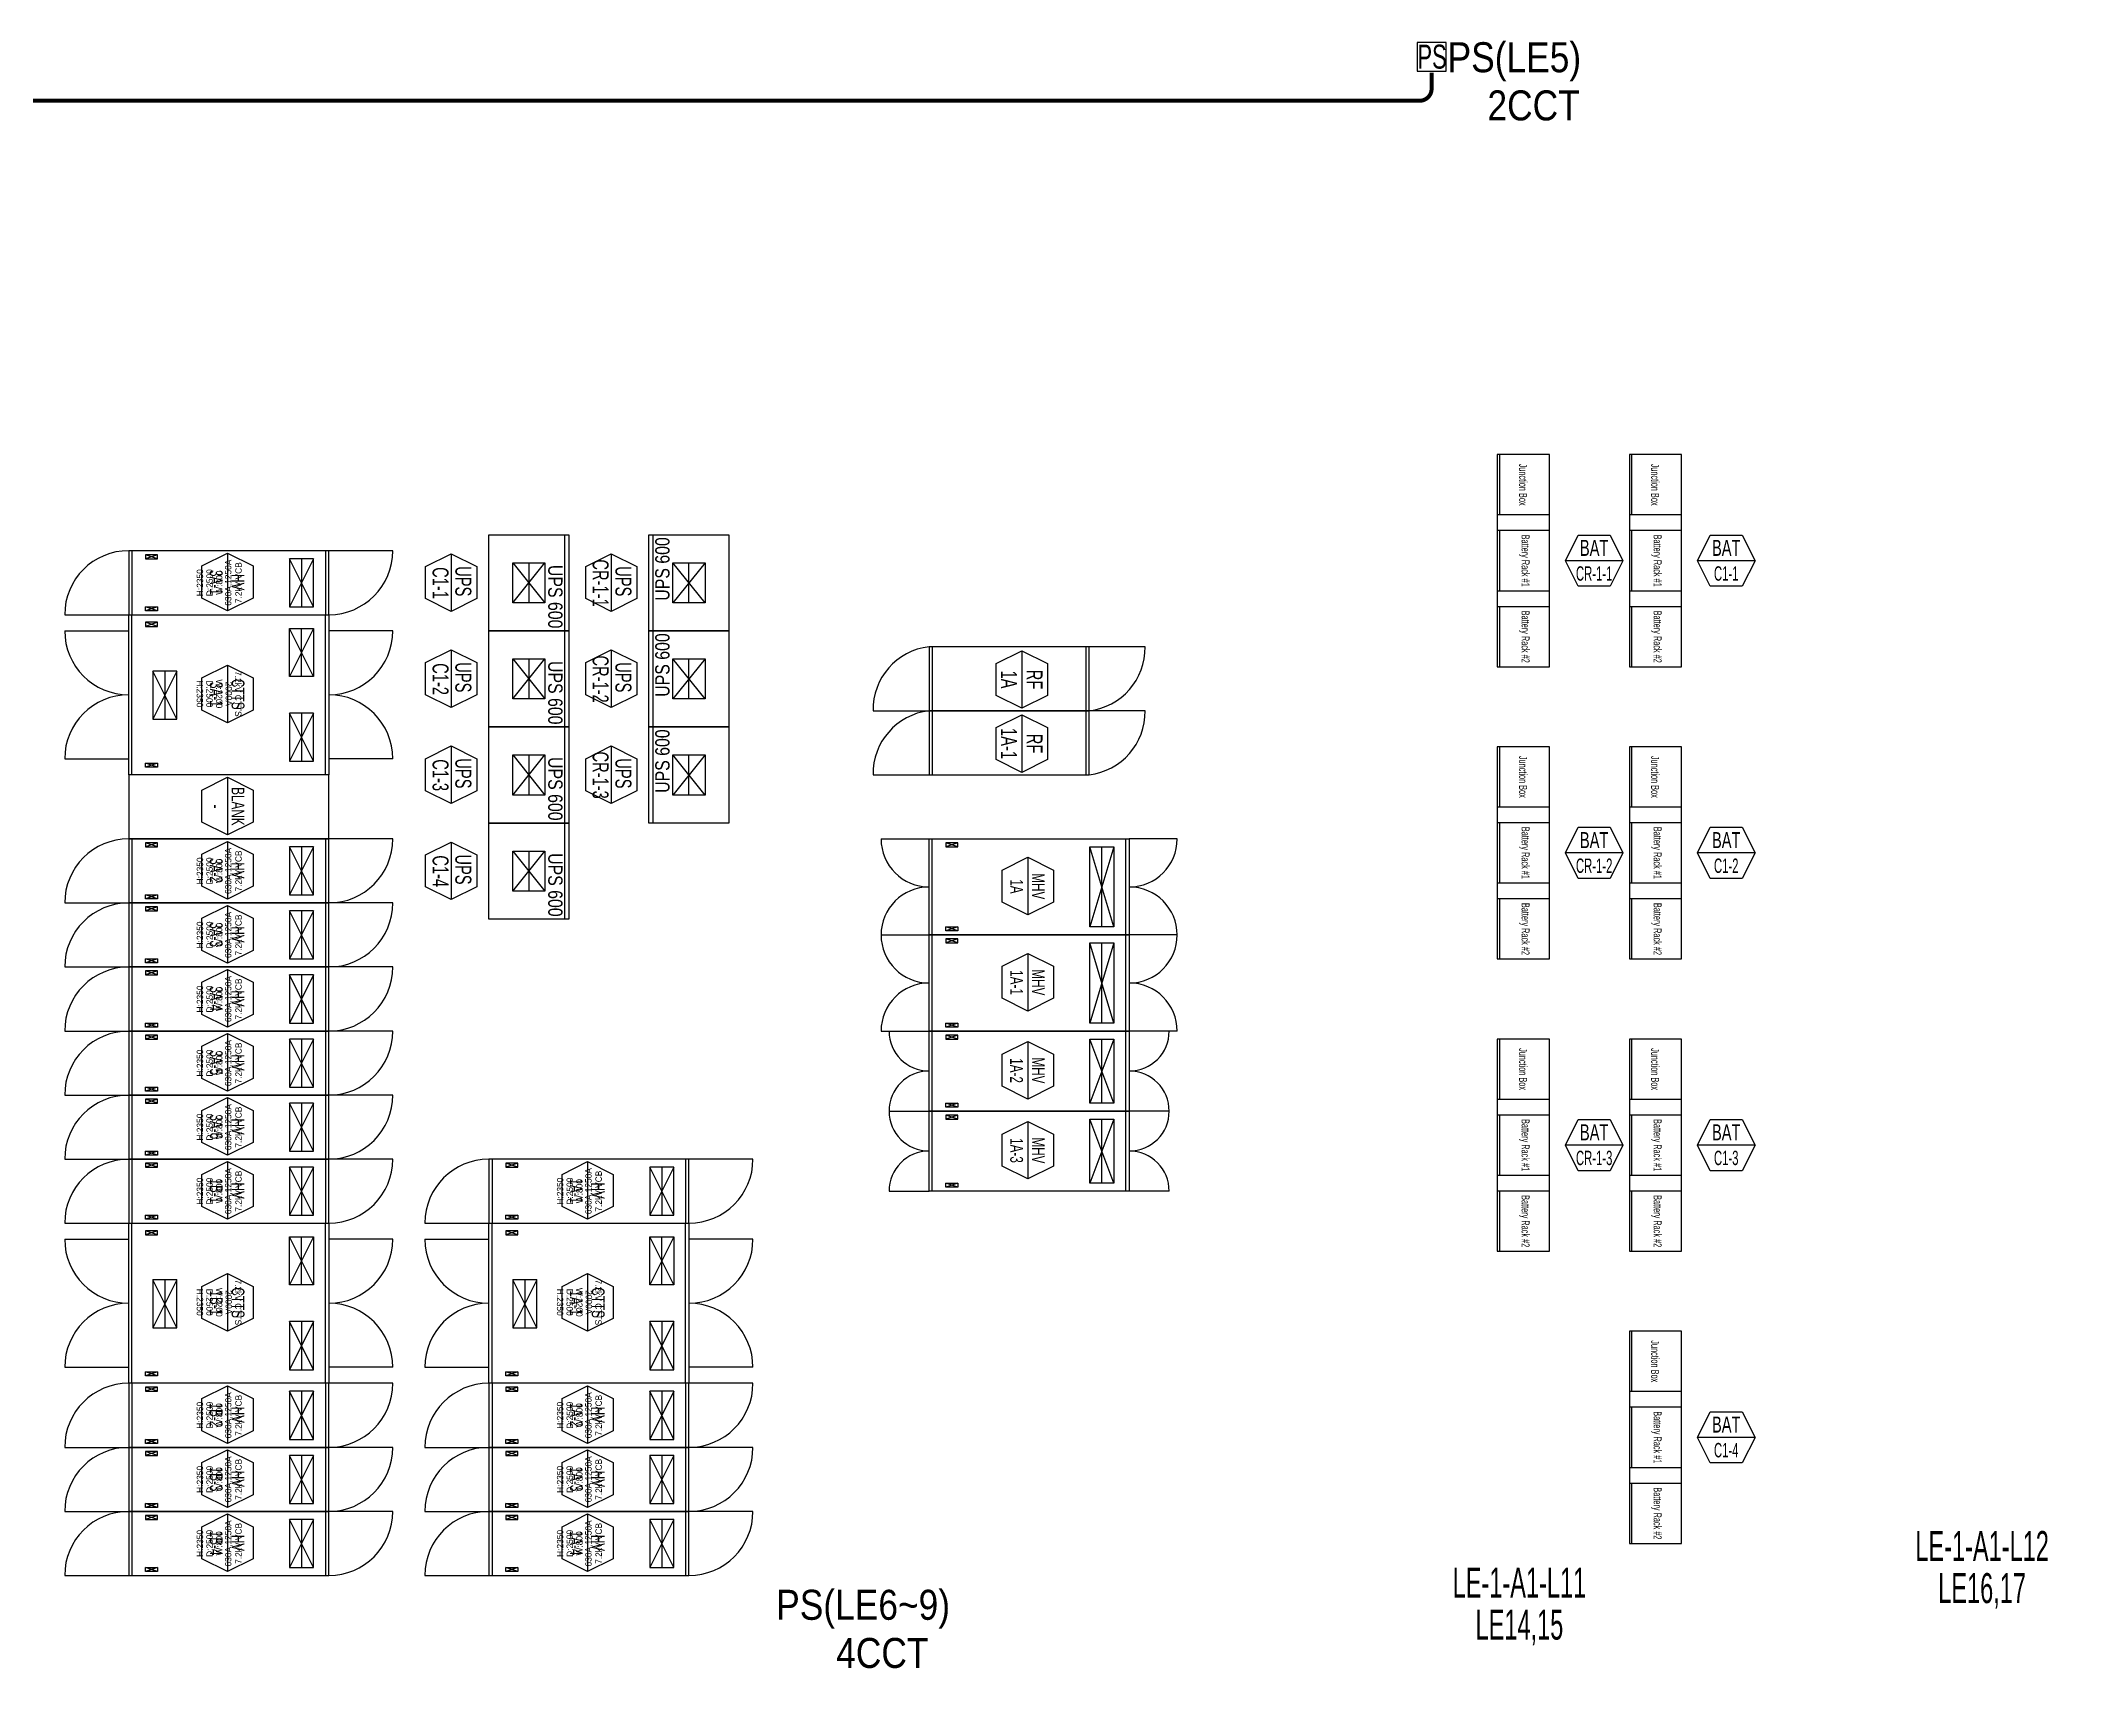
# Model space of a CAD drawing. Header units: millimetres. Extents: x 39625 to 501091, y -351975 to 836145.
# Drawn here: x 112454 to 137839, y -227956 to -207624 of the extents above; entities that cross this region are included whole.
import ezdxf
from ezdxf.enums import TextEntityAlignment as Align

# ---------------------------------------------------------------- set-up
doc = ezdxf.new("R2010")
doc.units = ezdxf.units.MM
doc.header["$LTSCALE"] = 150
doc.set_wipeout_variables(frame=1)
doc.linetypes.add('HIDDEN', pattern=[9.525, 6.35, -3.175])
for name, color, linetype in [('------04 Lighting Switch', 2, 'Continuous'), ('-----30 Text', 2, 'Continuous'), ('-----33 Equipment', 8, 'Continuous')]:
    doc.layers.add(name, color=color, linetype=linetype)
doc.styles.add('ELEC', font='Dotum.ttf')

# ---------------------------------------------------------------- blocks, each defined once
blk = doc.blocks.new('12345')
at = {"layer": '-----33 Equipment'}
for p, q in [((383604, 143605), (382954, 143605)), ((382954, 143605), (382954, 140955)), ((382984, 142855), (382984, 143605)), ((383604, 140955), (383604, 143605)), ((385254, 143605), (384604, 143605)), ((384604, 143605), (384604, 140955)), ((384634, 142855), (384634, 143605)), ((385254, 140955), (385254, 143605)), ((371304, 141401), (371304, 142603)), ((372404, 142606), (372404, 141403)), ((382984, 141905), (382984, 142655)), ((383804, 142280), (383963, 142600)), ((383963, 142600), (384364, 142600)), ((384364, 142600), (384524, 142280)), ((384634, 141905), (384634, 142655)), ((385454, 142280), (385613, 142600)), ((385613, 142600), (386014, 142600)), ((386014, 142600), (386174, 142280)), ((365894, 142405), (365894, 141605)), ((366214, 142355), (366064, 142305)), ((366214, 142305), (366064, 142355)), ((366768, 142214), (367088, 142374)), ((366768, 141813), (366768, 142214)), ((367088, 142374), (367088, 141654)), ((367088, 142374), (367408, 142214)), ((367408, 142214), (367408, 141813)), ((368164, 142305), (367864, 141705)), ((368164, 141705), (367864, 142305)), ((368014, 142305), (368014, 141705)), ((368312, 142405), (368312, 141605)), ((369154, 142405), (368354, 142405)), ((369564, 142207), (369884, 142366)), ((369564, 141806), (369564, 142207)), ((369884, 142366), (369884, 141646)), ((369884, 142366), (370204, 142207)), ((370204, 142207), (370204, 141806)), ((370653, 142253), (371055, 141753)), ((370653, 141753), (371055, 142253)), ((370854, 142253), (370854, 141753)), ((371564, 142207), (371884, 142366)), ((371564, 141806), (371564, 142207)), ((371884, 142366), (371884, 141646)), ((371884, 142366), (372204, 142207)), ((372204, 142207), (372204, 141806)), ((373055, 141753), (372653, 142253)), ((373055, 142253), (372653, 141753)), ((372854, 141753), (372854, 142253)), ((384524, 142280), (383804, 142280)), ((383963, 141960), (383804, 142280)), ((384524, 142280), (384364, 141960)), ((386174, 142280), (385454, 142280)), ((385613, 141960), (385454, 142280)), ((386174, 142280), (386014, 141960)), ((384364, 141960), (383963, 141960)), ((386014, 141960), (385613, 141960)), ((366214, 141655), (366064, 141705)), ((366214, 141705), (366064, 141655)), ((367088, 141654), (366768, 141813)), ((367408, 141813), (367088, 141654)), ((369884, 141646), (369564, 141806)), ((370204, 141806), (369884, 141646)), ((371884, 141646), (371564, 141806)), ((372204, 141806), (371884, 141646)), ((382984, 140955), (382984, 141705)), ((384634, 140955), (384634, 141705)), ((365054, 141605), (365854, 141605)), ((365054, 141405), (365854, 141405)), ((365894, 140860), (365894, 141605)), ((366214, 141510), (366064, 141460)), ((366214, 141460), (366064, 141510)), ((368164, 140835), (367864, 141435)), ((368164, 141435), (367864, 140835)), ((368014, 140835), (368014, 141435)), ((368312, 139605), (368312, 141605)), ((369154, 141405), (368354, 141405)), ((371304, 140201), (371304, 141403)), ((372404, 141406), (372404, 140203)), ((369564, 141007), (369884, 141166)), ((369884, 141166), (369884, 140446)), ((369884, 141166), (370204, 141007)), ((371564, 141007), (371884, 141166)), ((371884, 141166), (371884, 140446)), ((371884, 141166), (372204, 141007)), ((375854, 141205, 0), (375854, 140405, 0)), ((377854, 141205, 0), (375854, 141205, 0)), ((375894, 141205), (375894, 140405)), ((376692, 140996, 0), (377012, 141156, 0)), ((377012, 141156, 0), (377012, 140436, 0)), ((377012, 141156, 0), (377332, 140996, 0)), ((377812, 141205), (377812, 140405)), ((377854, 140405, 0), (377854, 141205, 0)), ((378554, 141205), (377854, 141205)), ((366454, 140899), (366154, 140299)), ((366454, 140299), (366154, 140899)), ((366304, 140899), (366304, 140299)), ((366768, 140815), (367088, 140975)), ((367088, 140975), (367088, 140255)), ((367088, 140975), (367408, 140815)), ((369564, 140606), (369564, 141007)), ((370204, 141007), (370204, 140606)), ((370653, 141053), (371055, 140553)), ((370653, 140553), (371055, 141053)), ((370854, 141053), (370854, 140553)), ((371564, 140606), (371564, 141007)), ((372204, 141007), (372204, 140606)), ((373055, 140553), (372653, 141053)), ((373055, 141053), (372653, 140553)), ((372854, 140553), (372854, 141053)), ((376692, 140596, 0), (376692, 140996, 0)), ((377332, 140996, 0), (377332, 140596, 0)), ((382954, 140955), (383604, 140955)), ((384604, 140955), (385254, 140955)), ((365894, 139605), (365894, 140860)), ((366768, 140414), (366768, 140815)), ((367408, 140815), (367408, 140414)), ((367088, 140255), (366768, 140414)), ((367408, 140414), (367088, 140255)), ((369884, 140446), (369564, 140606)), ((370204, 140606), (369884, 140446)), ((371884, 140446), (371564, 140606)), ((372204, 140606), (371884, 140446)), ((375154, 140405), (375854, 140405)), ((375854, 140405, 0), (377854, 140405, 0)), ((375854, 140405), (375854, 139605)), ((377854, 140405), (375854, 140405)), ((375894, 140405), (375894, 139605)), ((377012, 140436, 0), (376692, 140596, 0)), ((377332, 140596, 0), (377012, 140436, 0)), ((377812, 140405), (377812, 139605)), ((377854, 139605), (377854, 140405)), ((378554, 140405), (377854, 140405)), ((368164, 140375), (367864, 139775)), ((368164, 139775), (367864, 140375)), ((368014, 140375), (368014, 139775)), ((371304, 139001), (371304, 140203)), ((372404, 140206), (372404, 139003)), ((376692, 140196), (377012, 140356)), ((376692, 139796), (376692, 140196)), ((377012, 140356), (377012, 139636)), ((377012, 140356), (377332, 140196)), ((377332, 140196), (377332, 139796)), ((369564, 139807), (369884, 139966)), ((369884, 139966), (369884, 139246)), ((369884, 139966), (370204, 139807)), ((371564, 139807), (371884, 139966)), ((371884, 139966), (371884, 139246)), ((371884, 139966), (372204, 139807)), ((383604, 139955), (382954, 139955)), ((382954, 139955), (382954, 137305)), ((382984, 139205), (382984, 139955)), ((383604, 137305), (383604, 139955)), ((385254, 139955), (384604, 139955)), ((384604, 139955), (384604, 137305)), ((384634, 139205), (384634, 139955)), ((385254, 137305), (385254, 139955)), ((365054, 139805), (365854, 139805)), ((366214, 139700), (366064, 139750)), ((366214, 139750), (366064, 139700)), ((369154, 139805), (368354, 139805)), ((369564, 139406), (369564, 139807)), ((370204, 139807), (370204, 139406)), ((370653, 139853), (371055, 139353)), ((370653, 139353), (371055, 139853)), ((370854, 139853), (370854, 139353)), ((371564, 139406), (371564, 139807)), ((372204, 139807), (372204, 139406)), ((373055, 139353), (372653, 139853)), ((373055, 139853), (372653, 139353)), ((372854, 139353), (372854, 139853)), ((377012, 139636), (376692, 139796)), ((377332, 139796), (377012, 139636)), ((368354, 139605), (365854, 139605)), ((365854, 139605), (365854, 138805)), ((366768, 139414), (367088, 139574)), ((366768, 139013), (366768, 139414)), ((367088, 139574), (367088, 138854)), ((367088, 139574), (367408, 139414)), ((367408, 139414), (367408, 139013)), ((368354, 138805), (368354, 139605)), ((369884, 139246), (369564, 139406)), ((370204, 139406), (369884, 139246)), ((371884, 139246), (371564, 139406)), ((372204, 139406), (371884, 139246)), ((375154, 139605), (375854, 139605)), ((375854, 139605), (377854, 139605)), ((367088, 138854), (366768, 139013)), ((367408, 139013), (367088, 138854)), ((371304, 137801), (371304, 139003)), ((382984, 138255), (382984, 139005)), ((383804, 138630), (383963, 138950)), ((383963, 138950), (384364, 138950)), ((384364, 138950), (384524, 138630)), ((384634, 138255), (384634, 139005)), ((385454, 138630), (385613, 138950)), ((385613, 138950), (386014, 138950)), ((386014, 138950), (386174, 138630)), ((365854, 138805), (368354, 138805)), ((365894, 138805), (365894, 138005)), ((366214, 138755), (366064, 138705)), ((366214, 138705), (366064, 138755)), ((366768, 138614), (367088, 138774)), ((366768, 138213), (366768, 138614)), ((367088, 138774), (367088, 138054)), ((367088, 138774), (367408, 138614)), ((367408, 138614), (367408, 138213)), ((368164, 138705), (367864, 138105)), ((368164, 138105), (367864, 138705)), ((368014, 138705), (368014, 138105)), ((368312, 138805), (368312, 138005)), ((369154, 138805), (368354, 138805)), ((369564, 138607), (369884, 138766)), ((369564, 138206), (369564, 138607)), ((369884, 138766), (369884, 138046)), ((369884, 138766), (370204, 138607)), ((370204, 138607), (370204, 138206)), ((370653, 138653), (371055, 138153)), ((370653, 138153), (371055, 138653)), ((370854, 138653), (370854, 138153)), ((375254, 138805), (375854, 138805)), ((375894, 137605), (375894, 138805)), ((376214, 138755), (376064, 138705)), ((376214, 138705), (376064, 138755)), ((378164, 137705), (377864, 138705)), ((378164, 138705), (377864, 137705)), ((378014, 137705), (378014, 138705)), ((378312, 137605), (378312, 138805)), ((378954, 138805), (378354, 138805)), ((384524, 138630), (383804, 138630)), ((383963, 138310), (383804, 138630)), ((384524, 138630), (384364, 138310)), ((386174, 138630), (385454, 138630)), ((385613, 138310), (385454, 138630)), ((386174, 138630), (386014, 138310)), ((376768, 138415), (377088, 138575)), ((376768, 138015), (376768, 138415)), ((377088, 138575), (377088, 137855)), ((377088, 138575), (377408, 138415)), ((377408, 138415), (377408, 138015)), ((366214, 138055), (366064, 138105)), ((366214, 138105), (366064, 138055)), ((367088, 138054), (366768, 138213)), ((367408, 138213), (367088, 138054)), ((369884, 138046), (369564, 138206)), ((370204, 138206), (369884, 138046)), ((384364, 138310), (383963, 138310)), ((386014, 138310), (385613, 138310)), ((365054, 138005), (365854, 138005)), ((365894, 138005), (365894, 137205)), ((366214, 137955), (366064, 137905)), ((366214, 137905), (366064, 137955)), ((366768, 137814), (367088, 137974)), ((367088, 137974), (367088, 137254)), ((367088, 137974), (367408, 137814)), ((368164, 137905), (367864, 137305)), ((368164, 137305), (367864, 137905)), ((368014, 137905), (368014, 137305)), ((368312, 138005), (368312, 137205)), ((369154, 138005), (368354, 138005)), ((377088, 137855), (376768, 138015)), ((377408, 138015), (377088, 137855)), ((382984, 137305), (382984, 138055)), ((384634, 137305), (384634, 138055)), ((366768, 137413), (366768, 137814)), ((367408, 137814), (367408, 137413)), ((375254, 137605), (375854, 137605)), ((375254, 137605), (375854, 137605)), ((375894, 136405), (375894, 137605)), ((376214, 137655), (376064, 137705)), ((376214, 137705), (376064, 137655)), ((378312, 136405), (378312, 137605)), ((378954, 137605), (378354, 137605)), ((378954, 137605), (378354, 137605)), ((367088, 137254), (366768, 137413)), ((367408, 137413), (367088, 137254)), ((376214, 137555), (376064, 137505)), ((376214, 137505), (376064, 137555)), ((376768, 137215), (377088, 137375)), ((377088, 137375), (377088, 136655)), ((377088, 137375), (377408, 137215)), ((378164, 136505), (377864, 137505)), ((378164, 137505), (377864, 136505)), ((378014, 136505), (378014, 137505)), ((365054, 137205), (365854, 137205)), ((365894, 137205), (365894, 136405)), ((366214, 137255), (366064, 137305)), ((366214, 137305), (366064, 137255)), ((366214, 137155), (366064, 137105)), ((366214, 137105), (366064, 137155)), ((366768, 137014), (367088, 137174)), ((367088, 137174), (367088, 136454)), ((367088, 137174), (367408, 137014)), ((368164, 137105), (367864, 136505)), ((368164, 136505), (367864, 137105)), ((368014, 137105), (368014, 136505)), ((368312, 137205), (368312, 136405)), ((369154, 137205), (368354, 137205)), ((376768, 136815), (376768, 137215)), ((377408, 137215), (377408, 136815)), ((382954, 137305), (383604, 137305)), ((384604, 137305), (385254, 137305)), ((366768, 136613), (366768, 137014)), ((367408, 137014), (367408, 136613)), ((367088, 136454), (366768, 136613)), ((367408, 136613), (367088, 136454)), ((377088, 136655), (376768, 136815)), ((377408, 136815), (377088, 136655)), ((365054, 136405), (365854, 136405)), ((365894, 136405), (365894, 135605)), ((366214, 136455), (366064, 136505)), ((366214, 136505), (366064, 136455)), ((366214, 136355), (366064, 136305)), ((366214, 136305), (366064, 136355)), ((366768, 136214), (367088, 136374)), ((367088, 136374), (367088, 135654)), ((367088, 136374), (367408, 136214)), ((368312, 136405), (368312, 135605)), ((369154, 136405), (368354, 136405)), ((375254, 136405), (375854, 136405)), ((375354, 136405), (375854, 136405)), ((375894, 135405), (375894, 136405)), ((376214, 136455), (376064, 136505)), ((376214, 136505), (376064, 136455)), ((376214, 136355), (376064, 136305)), ((376214, 136305), (376064, 136355)), ((378312, 135405), (378312, 136405)), ((378954, 136405), (378354, 136405)), ((378854, 136405), (378354, 136405)), ((366768, 135813), (366768, 136214)), ((367408, 136214), (367408, 135813)), ((368164, 136305), (367864, 135705)), ((368164, 135705), (367864, 136305)), ((368014, 136305), (368014, 135705)), ((376768, 136115), (377088, 136275)), ((376768, 135715), (376768, 136115)), ((377088, 136275), (377088, 135555)), ((377088, 136275), (377408, 136115)), ((377408, 136115), (377408, 135715)), ((378164, 135505), (377864, 136305)), ((378164, 136305), (377864, 135505)), ((378014, 135505), (378014, 136305)), ((383604, 136305), (382954, 136305)), ((382954, 136305), (382954, 133655)), ((382984, 135555), (382984, 136305)), ((383604, 133655), (383604, 136305)), ((385254, 136305), (384604, 136305)), ((384604, 136305), (384604, 133655)), ((384634, 135555), (384634, 136305)), ((385254, 133655), (385254, 136305)), ((367088, 135654), (366768, 135813)), ((367408, 135813), (367088, 135654)), ((365054, 135605), (365854, 135605)), ((365894, 135605), (365894, 134805)), ((366214, 135655), (366064, 135705)), ((366214, 135705), (366064, 135655)), ((366768, 135414), (367088, 135574)), ((367088, 135574), (367088, 134854)), ((367088, 135574), (367408, 135414)), ((368312, 135605), (368312, 134805)), ((369154, 135605), (368354, 135605)), ((377088, 135555), (376768, 135715)), ((377408, 135715), (377088, 135555)), ((366214, 135555), (366064, 135505)), ((366214, 135505), (366064, 135555)), ((366768, 135013), (366768, 135414)), ((367408, 135414), (367408, 135013)), ((368164, 135505), (367864, 134905)), ((368164, 134905), (367864, 135505)), ((368014, 135505), (368014, 134905)), ((375354, 135405), (375854, 135405)), ((375354, 135405), (375854, 135405)), ((375894, 134405), (375894, 135405)), ((376214, 135455), (376064, 135505)), ((376214, 135505), (376064, 135455)), ((376214, 135355), (376064, 135305)), ((376214, 135305), (376064, 135355)), ((378164, 134505), (377864, 135305)), ((378164, 135305), (377864, 134505)), ((378014, 134505), (378014, 135305)), ((378312, 134405), (378312, 135405)), ((378854, 135405), (378354, 135405)), ((378854, 135405), (378354, 135405)), ((382984, 134605), (382984, 135355)), ((384634, 134605), (384634, 135355)), ((376768, 135117), (377088, 135277)), ((376768, 134717), (376768, 135117)), ((377088, 135277), (377088, 134557)), ((377088, 135277), (377408, 135117)), ((377408, 135117), (377408, 134717)), ((383804, 134980), (383963, 135300)), ((383963, 135300), (384364, 135300)), ((384364, 135300), (384524, 134980)), ((385454, 134980), (385613, 135300)), ((385613, 135300), (386014, 135300)), ((386014, 135300), (386174, 134980)), ((365054, 134805), (365854, 134805)), ((365894, 134805), (365894, 134005)), ((366214, 134855), (366064, 134905)), ((366214, 134905), (366064, 134855)), ((367088, 134854), (366768, 135013)), ((367408, 135013), (367088, 134854)), ((368312, 134805), (368312, 134005)), ((369154, 134805), (368354, 134805)), ((370394, 134805), (370394, 134005)), ((372812, 134805), (372812, 134005)), ((373654, 134805), (372854, 134805)), ((384524, 134980), (383804, 134980)), ((383963, 134660), (383804, 134980)), ((384524, 134980), (384364, 134660)), ((386174, 134980), (385454, 134980)), ((385613, 134660), (385454, 134980)), ((386174, 134980), (386014, 134660)), ((366214, 134755), (366064, 134705)), ((366214, 134705), (366064, 134755)), ((366768, 134614), (367088, 134774)), ((366768, 134213), (366768, 134614)), ((367088, 134774), (367088, 134054)), ((367088, 134774), (367408, 134614)), ((367408, 134614), (367408, 134213)), ((368164, 134705), (367864, 134105)), ((368164, 134105), (367864, 134705)), ((368014, 134705), (368014, 134105)), ((370714, 134755), (370564, 134705)), ((370714, 134705), (370564, 134755)), ((371268, 134614), (371588, 134774)), ((371268, 134213), (371268, 134614)), ((371588, 134774), (371588, 134054)), ((371588, 134774), (371908, 134614)), ((371908, 134614), (371908, 134213)), ((372664, 134705), (372364, 134105)), ((372664, 134105), (372364, 134705)), ((372514, 134705), (372514, 134105)), ((377088, 134557), (376768, 134717)), ((377408, 134717), (377088, 134557)), ((384364, 134660), (383963, 134660)), ((386014, 134660), (385613, 134660)), ((375354, 134405), (375854, 134405)), ((376214, 134455), (376064, 134505)), ((376214, 134505), (376064, 134455)), ((378854, 134405), (378354, 134405)), ((382984, 133655), (382984, 134405)), ((384634, 133655), (384634, 134405)), ((366214, 134055), (366064, 134105)), ((366214, 134105), (366064, 134055)), ((367088, 134054), (366768, 134213)), ((367408, 134213), (367088, 134054)), ((370714, 134055), (370564, 134105)), ((370714, 134105), (370564, 134055)), ((371588, 134054), (371268, 134213)), ((371908, 134213), (371588, 134054)), ((365054, 134005), (365854, 134005)), ((365054, 133805), (365854, 133805)), ((365894, 133260), (365894, 134005)), ((366214, 133910), (366064, 133860)), ((366214, 133860), (366064, 133910)), ((368164, 133235), (367864, 133835)), ((368164, 133835), (367864, 133235)), ((368014, 133235), (368014, 133835)), ((368312, 132005), (368312, 134005)), ((369154, 133805), (368354, 133805)), ((369554, 134005), (370354, 134005)), ((369554, 133805), (370354, 133805)), ((370394, 133260), (370394, 134005)), ((370714, 133910), (370564, 133860)), ((370714, 133860), (370564, 133910)), ((372664, 133235), (372364, 133835)), ((372664, 133835), (372364, 133235)), ((372514, 133235), (372514, 133835)), ((372812, 132005), (372812, 134005)), ((373654, 133805), (372854, 133805)), ((382954, 133655), (383604, 133655)), ((384604, 133655), (385254, 133655)), ((366454, 133299), (366154, 132699)), ((366454, 132699), (366154, 133299)), ((366304, 133299), (366304, 132699)), ((366768, 133215), (367088, 133375)), ((367088, 133375), (367088, 132655)), ((367088, 133375), (367408, 133215)), ((370954, 133299), (370654, 132699)), ((370954, 132699), (370654, 133299)), ((370804, 133299), (370804, 132699)), ((371268, 133215), (371588, 133375)), ((371588, 133375), (371588, 132655)), ((371588, 133375), (371908, 133215)), ((365894, 132005), (365894, 133260)), ((366768, 132814), (366768, 133215)), ((367408, 133215), (367408, 132814)), ((370394, 132005), (370394, 133260)), ((371268, 132814), (371268, 133215)), ((371908, 133215), (371908, 132814)), ((367088, 132655), (366768, 132814)), ((367408, 132814), (367088, 132655)), ((368164, 132775), (367864, 132175)), ((368164, 132175), (367864, 132775)), ((368014, 132775), (368014, 132175)), ((371588, 132655), (371268, 132814)), ((371908, 132814), (371588, 132655)), ((372664, 132775), (372364, 132175)), ((372664, 132175), (372364, 132775)), ((372514, 132775), (372514, 132175)), ((385254, 132655), (384604, 132655)), ((384604, 132655), (384604, 130005)), ((384634, 131905), (384634, 132655)), ((385254, 130005), (385254, 132655)), ((365054, 132205), (365854, 132205)), ((365894, 132005), (365894, 131205)), ((366214, 132100), (366064, 132150)), ((366214, 132150), (366064, 132100)), ((368312, 132005), (368312, 131205)), ((369154, 132205), (368354, 132205)), ((369154, 132005), (368354, 132005)), ((369554, 132205), (370354, 132205)), ((370394, 132005), (370394, 131205)), ((370714, 132100), (370564, 132150)), ((370714, 132150), (370564, 132100)), ((372812, 132005), (372812, 131205)), ((373654, 132205), (372854, 132205)), ((373654, 132005), (372854, 132005)), ((366214, 131955), (366064, 131905)), ((366214, 131905), (366064, 131955)), ((366768, 131814), (367088, 131974)), ((366768, 131413), (366768, 131814)), ((367088, 131974), (367088, 131254)), ((367088, 131974), (367408, 131814)), ((367408, 131814), (367408, 131413)), ((368164, 131905), (367864, 131305)), ((368164, 131305), (367864, 131905)), ((368014, 131905), (368014, 131305)), ((370714, 131955), (370564, 131905)), ((370714, 131905), (370564, 131955)), ((371268, 131814), (371588, 131974)), ((371268, 131413), (371268, 131814)), ((371588, 131974), (371588, 131254)), ((371588, 131974), (371908, 131814)), ((371908, 131814), (371908, 131413)), ((372664, 131905), (372364, 131305)), ((372664, 131305), (372364, 131905)), ((372514, 131905), (372514, 131305)), ((384634, 130955), (384634, 131705)), ((385454, 131330), (385613, 131650)), ((385613, 131650), (386014, 131650)), ((386014, 131650), (386174, 131330)), ((366214, 131255), (366064, 131305)), ((366214, 131305), (366064, 131255)), ((367088, 131254), (366768, 131413)), ((367408, 131413), (367088, 131254)), ((370714, 131255), (370564, 131305)), ((370714, 131305), (370564, 131255)), ((371588, 131254), (371268, 131413)), ((371908, 131413), (371588, 131254)), ((386174, 131330), (385454, 131330)), ((385613, 131010), (385454, 131330)), ((386174, 131330), (386014, 131010)), ((365054, 131205), (365854, 131205)), ((365894, 131205), (365894, 130405)), ((366214, 131155), (366064, 131105)), ((366214, 131105), (366064, 131155)), ((366768, 131014), (367088, 131174)), ((366768, 130613), (366768, 131014)), ((367088, 131174), (367088, 130454)), ((367088, 131174), (367408, 131014)), ((367408, 131014), (367408, 130613)), ((368164, 131105), (367864, 130505)), ((368164, 130505), (367864, 131105)), ((368014, 131105), (368014, 130505)), ((368312, 131205), (368312, 130405)), ((369154, 131205), (368354, 131205)), ((369554, 131205), (370354, 131205)), ((370394, 131205), (370394, 130405)), ((370714, 131155), (370564, 131105)), ((370714, 131105), (370564, 131155)), ((371268, 131014), (371588, 131174)), ((371268, 130613), (371268, 131014)), ((371588, 131174), (371588, 130454)), ((371588, 131174), (371908, 131014)), ((371908, 131014), (371908, 130613)), ((372664, 131105), (372364, 130505)), ((372664, 130505), (372364, 131105)), ((372514, 131105), (372514, 130505)), ((372812, 131205), (372812, 130405)), ((373654, 131205), (372854, 131205)), ((386014, 131010), (385613, 131010)), ((384634, 130005), (384634, 130755)), ((366214, 130455), (366064, 130505)), ((366214, 130505), (366064, 130455)), ((367088, 130454), (366768, 130613)), ((367408, 130613), (367088, 130454)), ((370714, 130455), (370564, 130505)), ((370714, 130505), (370564, 130455)), ((371588, 130454), (371268, 130613)), ((371908, 130613), (371588, 130454)), ((365054, 130405), (365854, 130405)), ((365894, 130405), (365894, 129605)), ((366214, 130355), (366064, 130305)), ((366214, 130305), (366064, 130355)), ((366768, 130214), (367088, 130374)), ((367088, 130374), (367088, 129654)), ((367088, 130374), (367408, 130214)), ((368164, 130305), (367864, 129705)), ((368164, 129705), (367864, 130305)), ((368014, 130305), (368014, 129705)), ((368312, 130405), (368312, 129605)), ((369154, 130405), (368354, 130405)), ((369554, 130405), (370354, 130405)), ((370394, 130405), (370394, 129605)), ((370714, 130355), (370564, 130305)), ((370714, 130305), (370564, 130355)), ((371268, 130214), (371588, 130374)), ((371588, 130374), (371588, 129654)), ((371588, 130374), (371908, 130214)), ((372664, 130305), (372364, 129705)), ((372664, 129705), (372364, 130305)), ((372514, 130305), (372514, 129705)), ((372812, 130405), (372812, 129605)), ((373654, 130405), (372854, 130405)), ((366768, 129813), (366768, 130214)), ((367408, 130214), (367408, 129813)), ((371268, 129813), (371268, 130214)), ((371908, 130214), (371908, 129813)), ((384604, 130005), (385254, 130005)), ((367088, 129654), (366768, 129813)), ((367408, 129813), (367088, 129654)), ((371588, 129654), (371268, 129813)), ((371908, 129813), (371588, 129654)), ((365054, 129605), (365854, 129605)), ((366214, 129655), (366064, 129705)), ((366214, 129705), (366064, 129655)), ((369554, 129605), (370354, 129605)), ((370714, 129655), (370564, 129705)), ((370714, 129705), (370564, 129655))]:
    blk.add_line(p, q, dxfattribs=at)
for points in [[(383604, 143605), (382954, 143605), (382954, 142855), (383604, 142855)], [(385254, 143605), (384604, 143605), (384604, 142855), (385254, 142855)], [(370354, 141403), (370354, 142603), (371354, 142603), (371354, 141403)], [(373354, 142603), (373354, 141403), (372354, 141403), (372354, 142603)], [(383604, 142655), (382954, 142655), (382954, 141905), (383604, 141905)], [(385254, 142655), (384604, 142655), (384604, 141905), (385254, 141905)], [(365854, 142405), (365854, 141605), (368354, 141605), (368354, 142405)], [(366064, 142355), (366064, 142305), (366214, 142305), (366214, 142355)], [(367864, 142305), (367864, 141705), (368164, 141705), (368164, 142305)], [(371055, 141753), (370653, 141753), (370653, 142253), (371055, 142253)], [(372653, 142253), (373055, 142253), (373055, 141753), (372653, 141753)], [(366064, 141655), (366064, 141705), (366214, 141705), (366214, 141655)], [(383604, 141705), (382954, 141705), (382954, 140955), (383604, 140955)], [(385254, 141705), (384604, 141705), (384604, 140955), (385254, 140955)], [(368354, 141605), (368354, 139605), (365854, 139605), (365854, 141605)], [(366064, 141510), (366064, 141460), (366214, 141460), (366214, 141510)], [(367864, 140835), (367864, 141435), (368164, 141435), (368164, 140835)], [(370354, 140203), (370354, 141403), (371354, 141403), (371354, 140203)], [(373354, 141403), (373354, 140203), (372354, 140203), (372354, 141403)], [(366154, 140899), (366154, 140299), (366454, 140299), (366454, 140899)], [(371055, 140553), (370653, 140553), (370653, 141053), (371055, 141053)], [(372653, 141053), (373055, 141053), (373055, 140553), (372653, 140553)], [(367864, 140375), (367864, 139775), (368164, 139775), (368164, 140375)], [(370354, 139003), (370354, 140203), (371354, 140203), (371354, 139003)], [(373354, 140203), (373354, 139003), (372354, 139003), (372354, 140203)], [(383604, 139955), (382954, 139955), (382954, 139205), (383604, 139205)], [(385254, 139955), (384604, 139955), (384604, 139205), (385254, 139205)], [(366064, 139700), (366064, 139750), (366214, 139750), (366214, 139700)], [(371055, 139353), (370653, 139353), (370653, 139853), (371055, 139853)], [(372653, 139853), (373055, 139853), (373055, 139353), (372653, 139353)], [(370354, 137803), (370354, 139003), (371354, 139003), (371354, 137803)], [(383604, 139005), (382954, 139005), (382954, 138255), (383604, 138255)], [(385254, 139005), (384604, 139005), (384604, 138255), (385254, 138255)], [(365854, 138805), (365854, 138005), (368354, 138005), (368354, 138805)], [(366064, 138755), (366064, 138705), (366214, 138705), (366214, 138755)], [(367864, 138705), (367864, 138105), (368164, 138105), (368164, 138705)], [(371055, 138153), (370653, 138153), (370653, 138653), (371055, 138653)], [(375854, 137605), (375854, 138805), (378354, 138805), (378354, 137605)], [(376064, 138755), (376064, 138705), (376214, 138705), (376214, 138755)], [(377864, 137705), (377864, 138705), (378164, 138705), (378164, 137705)], [(366064, 138055), (366064, 138105), (366214, 138105), (366214, 138055)], [(365854, 138005), (365854, 137205), (368354, 137205), (368354, 138005)], [(366064, 137955), (366064, 137905), (366214, 137905), (366214, 137955)], [(367864, 137905), (367864, 137305), (368164, 137305), (368164, 137905)], [(383604, 138055), (382954, 138055), (382954, 137305), (383604, 137305)], [(385254, 138055), (384604, 138055), (384604, 137305), (385254, 137305)], [(375854, 136405), (375854, 137605), (378354, 137605), (378354, 136405)], [(376064, 137655), (376064, 137705), (376214, 137705), (376214, 137655)], [(376064, 137555), (376064, 137505), (376214, 137505), (376214, 137555)], [(377864, 136505), (377864, 137505), (378164, 137505), (378164, 136505)], [(365854, 137205), (365854, 136405), (368354, 136405), (368354, 137205)], [(366064, 137255), (366064, 137305), (366214, 137305), (366214, 137255)], [(366064, 137155), (366064, 137105), (366214, 137105), (366214, 137155)], [(367864, 137105), (367864, 136505), (368164, 136505), (368164, 137105)], [(365854, 136405), (365854, 135605), (368354, 135605), (368354, 136405)], [(366064, 136455), (366064, 136505), (366214, 136505), (366214, 136455)], [(366064, 136355), (366064, 136305), (366214, 136305), (366214, 136355)], [(375854, 135405), (375854, 136405), (378354, 136405), (378354, 135405)], [(376064, 136455), (376064, 136505), (376214, 136505), (376214, 136455)], [(376064, 136355), (376064, 136305), (376214, 136305), (376214, 136355)], [(367864, 136305), (367864, 135705), (368164, 135705), (368164, 136305)], [(377864, 135505), (377864, 136305), (378164, 136305), (378164, 135505)], [(383604, 136305), (382954, 136305), (382954, 135555), (383604, 135555)], [(385254, 136305), (384604, 136305), (384604, 135555), (385254, 135555)], [(365854, 135605), (365854, 134805), (368354, 134805), (368354, 135605)], [(366064, 135655), (366064, 135705), (366214, 135705), (366214, 135655)], [(366064, 135555), (366064, 135505), (366214, 135505), (366214, 135555)], [(367864, 135505), (367864, 134905), (368164, 134905), (368164, 135505)], [(375854, 134405), (375854, 135405), (378354, 135405), (378354, 134405)], [(376064, 135455), (376064, 135505), (376214, 135505), (376214, 135455)], [(376064, 135355), (376064, 135305), (376214, 135305), (376214, 135355)], [(377864, 134505), (377864, 135305), (378164, 135305), (378164, 134505)], [(383604, 135355), (382954, 135355), (382954, 134605), (383604, 134605)], [(385254, 135355), (384604, 135355), (384604, 134605), (385254, 134605)], [(365854, 134805), (365854, 134005), (368354, 134005), (368354, 134805)], [(366064, 134855), (366064, 134905), (366214, 134905), (366214, 134855)], [(370354, 134805), (370354, 134005), (372854, 134005), (372854, 134805)], [(366064, 134755), (366064, 134705), (366214, 134705), (366214, 134755)], [(367864, 134705), (367864, 134105), (368164, 134105), (368164, 134705)], [(370564, 134755), (370564, 134705), (370714, 134705), (370714, 134755)], [(372364, 134705), (372364, 134105), (372664, 134105), (372664, 134705)], [(376064, 134455), (376064, 134505), (376214, 134505), (376214, 134455)], [(383604, 134405), (382954, 134405), (382954, 133655), (383604, 133655)], [(385254, 134405), (384604, 134405), (384604, 133655), (385254, 133655)], [(366064, 134055), (366064, 134105), (366214, 134105), (366214, 134055)], [(370564, 134055), (370564, 134105), (370714, 134105), (370714, 134055)], [(368354, 134005), (368354, 132005), (365854, 132005), (365854, 134005)], [(366064, 133910), (366064, 133860), (366214, 133860), (366214, 133910)], [(367864, 133235), (367864, 133835), (368164, 133835), (368164, 133235)], [(372854, 134005), (372854, 132005), (370354, 132005), (370354, 134005)], [(370564, 133910), (370564, 133860), (370714, 133860), (370714, 133910)], [(372364, 133235), (372364, 133835), (372664, 133835), (372664, 133235)], [(366154, 133299), (366154, 132699), (366454, 132699), (366454, 133299)], [(370654, 133299), (370654, 132699), (370954, 132699), (370954, 133299)], [(367864, 132775), (367864, 132175), (368164, 132175), (368164, 132775)], [(372364, 132775), (372364, 132175), (372664, 132175), (372664, 132775)], [(385254, 132655), (384604, 132655), (384604, 131905), (385254, 131905)], [(365854, 132005), (365854, 131205), (368354, 131205), (368354, 132005)], [(366064, 132100), (366064, 132150), (366214, 132150), (366214, 132100)], [(370354, 132005), (370354, 131205), (372854, 131205), (372854, 132005)], [(370564, 132100), (370564, 132150), (370714, 132150), (370714, 132100)], [(366064, 131955), (366064, 131905), (366214, 131905), (366214, 131955)], [(367864, 131905), (367864, 131305), (368164, 131305), (368164, 131905)], [(370564, 131955), (370564, 131905), (370714, 131905), (370714, 131955)], [(372364, 131905), (372364, 131305), (372664, 131305), (372664, 131905)], [(385254, 131705), (384604, 131705), (384604, 130955), (385254, 130955)], [(366064, 131255), (366064, 131305), (366214, 131305), (366214, 131255)], [(370564, 131255), (370564, 131305), (370714, 131305), (370714, 131255)], [(365854, 131205), (365854, 130405), (368354, 130405), (368354, 131205)], [(366064, 131155), (366064, 131105), (366214, 131105), (366214, 131155)], [(367864, 131105), (367864, 130505), (368164, 130505), (368164, 131105)], [(370354, 131205), (370354, 130405), (372854, 130405), (372854, 131205)], [(370564, 131155), (370564, 131105), (370714, 131105), (370714, 131155)], [(372364, 131105), (372364, 130505), (372664, 130505), (372664, 131105)], [(385254, 130755), (384604, 130755), (384604, 130005), (385254, 130005)], [(366064, 130455), (366064, 130505), (366214, 130505), (366214, 130455)], [(370564, 130455), (370564, 130505), (370714, 130505), (370714, 130455)], [(365854, 130405), (365854, 129605), (368354, 129605), (368354, 130405)], [(366064, 130355), (366064, 130305), (366214, 130305), (366214, 130355)], [(367864, 130305), (367864, 129705), (368164, 129705), (368164, 130305)], [(370354, 130405), (370354, 129605), (372854, 129605), (372854, 130405)], [(370564, 130355), (370564, 130305), (370714, 130305), (370714, 130355)], [(372364, 130305), (372364, 129705), (372664, 129705), (372664, 130305)], [(366064, 129655), (366064, 129705), (366214, 129705), (366214, 129655)], [(370564, 129655), (370564, 129705), (370714, 129705), (370714, 129655)]]:
    blk.add_lwpolyline(points, close=True, dxfattribs=at)
for centre, radius, start, end in [((365854, 141605), 800, 90, 180), ((368354, 142405), 800, 270, 0), ((365854, 141405), 800, 180, 270), ((368354, 141405), 800, 270, 0), ((375945, 140419), 791, 96.6265, 181.0016), ((377762, 141191), 791, 276.6265, 1.0016), ((365854, 139805), 800, 90, 180), ((368354, 139805), 800, 0, 90), ((375945, 139619), 791, 96.6265, 181.0016), ((377762, 140391), 791, 276.6265, 1.0016), ((365854, 138005), 800, 90, 180), ((368354, 138805), 800, 270, 0), ((375854, 138805), 600, 180, 270), ((378354, 138805), 600, 270, 0), ((375854, 137605), 600, 90, 180), ((378354, 137605), 600, 0, 90), ((365854, 137205), 800, 90, 180), ((368354, 138005), 800, 270, 0), ((375854, 137605), 600, 180, 270), ((378354, 137605), 600, 270, 0), ((365854, 136405), 800, 90, 180), ((368354, 137205), 800, 270, 0), ((375854, 136405), 600, 90, 180), ((378354, 136405), 600, 0, 90), ((365854, 135605), 800, 90, 180), ((368354, 136405), 800, 270, 0), ((375854, 136405), 500, 180, 270), ((378354, 136405), 500, 270, 0), ((375854, 135405), 500, 90, 180), ((378354, 135405), 500, 0, 90), ((365854, 134805), 800, 90, 180), ((368354, 135605), 800, 270, 0), ((375854, 135405), 500, 180, 270), ((378354, 135405), 500, 270, 0), ((365854, 134005), 800, 90, 180), ((368354, 134805), 800, 270, 0), ((370354, 134005), 800, 90, 180), ((372854, 134805), 800, 270, 0), ((375854, 134405), 500, 90, 180), ((378354, 134405), 500, 0, 90), ((365854, 133805), 800, 180, 270), ((368354, 133805), 800, 270, 0), ((370354, 133805), 800, 180, 270), ((372854, 133805), 800, 270, 0), ((365854, 132205), 800, 90, 180), ((368354, 132205), 800, 0, 90), ((370354, 132205), 800, 90, 180), ((372854, 132205), 800, 0, 90), ((365854, 131205), 800, 90, 180), ((368354, 132005), 800, 270, 0), ((370354, 131205), 800, 90, 180), ((372854, 132005), 800, 270, 0), ((365854, 130405), 800, 90, 180), ((368354, 131205), 800, 270, 0), ((370354, 130405), 800, 90, 180), ((372854, 131205), 800, 270, 0), ((365854, 129605), 800, 90, 180), ((368354, 130405), 800, 270, 0), ((370354, 129605), 800, 90, 180), ((372854, 130405), 800, 270, 0)]:
    blk.add_arc(centre, radius, start, end, dxfattribs=at)
at = {"layer": '-----33 Equipment', "style": 'ELEC'}
for s, height, width, p in [('Junction Box', 100, 0.6, (383276, 143230)), ('Junction Box', 100, 0.6, (384926, 143230)), ('Battery Rack #1', 100, 0.6, (383307, 142280)), ('Battery Rack #1', 100, 0.6, (384957, 142280)), ('C1-1', 200, 0.7, (369750, 142001)), ('UPS', 200, 0.7, (370035, 142023)), ('CR-1-1', 200, 0.7, (371750, 142001)), ('UPS', 200, 0.7, (372035, 142023)), ('Battery Rack #2', 100, 0.6, (383307, 141330)), ('Battery Rack #2', 100, 0.6, (384957, 141330)), ('C1-2', 200, 0.7, (369750, 140801)), ('UPS', 200, 0.7, (370035, 140823)), ('CR-1-2', 200, 0.7, (371750, 140801)), ('UPS', 200, 0.7, (372035, 140823)), ('1A', 200, 0.7, (376852, 140796)), ('RF', 200, 0.7, (377172, 140796)), ('1A-1', 200, 0.7, (376852, 139996)), ('CR-1-3', 200, 0.7, (371750, 139601)), ('RF', 200, 0.7, (377172, 139996)), ('C1-3', 200, 0.7, (369750, 139601)), ('UPS', 200, 0.7, (370035, 139623)), ('UPS', 200, 0.7, (372035, 139623)), ('Junction Box', 100, 0.6, (383276, 139580)), ('Junction Box', 100, 0.6, (384926, 139580)), ('Battery Rack #1', 100, 0.6, (383307, 138630)), ('Battery Rack #1', 100, 0.6, (384957, 138630)), ('C1-4', 200, 0.7, (369750, 138401)), ('UPS', 200, 0.7, (370035, 138423)), ('Battery Rack #2', 100, 0.6, (383307, 137680)), ('Battery Rack #2', 100, 0.6, (384957, 137680)), ('Junction Box', 100, 0.6, (383276, 135930)), ('Junction Box', 100, 0.6, (384926, 135930)), ('Battery Rack #1', 100, 0.6, (383307, 134980)), ('Battery Rack #1', 100, 0.6, (384957, 134980)), ('Battery Rack #2', 100, 0.6, (383307, 134030)), ('Battery Rack #2', 100, 0.6, (384957, 134030)), ('Junction Box', 100, 0.6, (384926, 132280)), ('Battery Rack #1', 100, 0.6, (384957, 131330)), ('Battery Rack #2', 100, 0.6, (384957, 130380))]:
    blk.add_text(s, height=height, rotation=270, dxfattribs=dict(at, width=width)).set_placement(p, align=Align.MIDDLE_CENTER)
at = {"layer": '-----33 Equipment', "style": 'ELEC', "width": 0.85}
for rotation, p in [(90, (372522, 141780)), (270, (371185, 142227)), (90, (372522, 140580)), (270, (371185, 141027)), (90, (372522, 139380)), (270, (371185, 139827)), (270, (371185, 138627))]:
    blk.add_text('UPS 600', height=178.2, rotation=rotation, dxfattribs=at).set_placement(p, align=Align.MIDDLE_LEFT)
at = {"layer": '-----33 Equipment', "style": 'ELEC'}
for s, height, width, p in [('BAT', 200, 0.7, (384164, 142440)), ('BAT', 200, 0.7, (385814, 142440)), ('CR-1-1', 180, 0.6, (384164, 142120)), ('C1-1', 180, 0.6, (385814, 142120)), ('BAT', 200, 0.7, (384164, 138790)), ('BAT', 200, 0.7, (385814, 138790)), ('CR-1-2', 180, 0.6, (384164, 138470)), ('C1-2', 180, 0.6, (385814, 138470)), ('BAT', 200, 0.7, (384164, 135140)), ('BAT', 200, 0.7, (385814, 135140)), ('CR-1-3', 180, 0.6, (384164, 134820)), ('C1-3', 180, 0.6, (385814, 134820)), ('BAT', 200, 0.7, (385814, 131490)), ('C1-4', 180, 0.6, (385814, 131170))]:
    blk.add_text(s, height=height, dxfattribs=dict(at, width=width)).set_placement(p, align=Align.MIDDLE_CENTER)
for s, rotation, p in [('H:2350', 90, (366744, 142005)), ('D:2500', 90, (366864, 142005)), ('630A,1250A', 90, (367104, 142005)), ('7.2kV VCB', 90, (367224, 142005)), ('W:800', 90, (366984, 142005)), ('7.2kV CTTS', 270, (367224, 140617)), ('H:2350', 270, (366744, 140617)), ('D:2500', 270, (366864, 140617)), ('W:2200', 270, (366984, 140617)), ('2000A', 270, (367104, 140617)), ('630A,1250A', 90, (367104, 138405)), ('7.2kV VCB', 90, (367224, 138405)), ('H:2350', 90, (366744, 138405)), ('D:2500', 90, (366864, 138405)), ('W:800', 90, (366984, 138405)), ('630A,1250A', 90, (367104, 137605)), ('7.2kV VCB', 90, (367224, 137605)), ('H:2350', 90, (366744, 137605)), ('D:2500', 90, (366864, 137605)), ('W:800', 90, (366984, 137605)), ('630A,1250A', 90, (367104, 136805)), ('H:2350', 90, (366744, 136805)), ('D:2500', 90, (366864, 136805)), ('W:800', 90, (366984, 136805)), ('7.2kV VCB', 90, (367224, 136805)), ('H:2350', 90, (366744, 136005)), ('D:2500', 90, (366864, 136005)), ('W:800', 90, (366984, 136005)), ('630A,1250A', 90, (367104, 136005)), ('7.2kV VCB', 90, (367224, 136005)), ('H:2350', 90, (366744, 135205)), ('D:2500', 90, (366864, 135205)), ('W:800', 90, (366984, 135205)), ('630A,1250A', 90, (367104, 135205)), ('7.2kV VCB', 90, (367224, 135205)), ('H:2350', 90, (366744, 134405)), ('D:2500', 90, (366864, 134405)), ('W:800', 90, (366984, 134405)), ('630A,1250A', 90, (367104, 134405)), ('7.2kV VCB', 90, (367224, 134405)), ('H:2350', 90, (371244, 134405)), ('D:2500', 90, (371364, 134405)), ('W:800', 90, (371484, 134405)), ('630A,1250A', 90, (371604, 134405)), ('7.2kV VCB', 90, (371724, 134405)), ('7.2kV CTTS', 270, (367224, 133017)), ('7.2kV CTTS', 270, (371724, 133017)), ('H:2350', 270, (366744, 133017)), ('D:2500', 270, (366864, 133017)), ('W:2200', 270, (366984, 133017)), ('2000A', 270, (367104, 133017)), ('H:2350', 270, (371244, 133017)), ('D:2500', 270, (371364, 133017)), ('W:2200', 270, (371484, 133017)), ('2000A', 270, (371604, 133017)), ('H:2350', 90, (366744, 131605)), ('D:2500', 90, (366864, 131605)), ('W:800', 90, (366984, 131605)), ('630A,1250A', 90, (367104, 131605)), ('7.2kV VCB', 90, (367224, 131605)), ('H:2350', 90, (371244, 131605)), ('D:2500', 90, (371364, 131605)), ('W:800', 90, (371484, 131605)), ('630A,1250A', 90, (371604, 131605)), ('7.2kV VCB', 90, (371724, 131605)), ('630A,1250A', 90, (367104, 130805)), ('7.2kV VCB', 90, (367224, 130805)), ('630A,1250A', 90, (371604, 130805)), ('7.2kV VCB', 90, (371724, 130805)), ('H:2350', 90, (366744, 130805)), ('D:2500', 90, (366864, 130805)), ('W:800', 90, (366984, 130805)), ('H:2350', 90, (371244, 130805)), ('D:2500', 90, (371364, 130805)), ('W:800', 90, (371484, 130805)), ('630A,1250A', 90, (367104, 130005)), ('7.2kV VCB', 90, (367224, 130005)), ('630A,1250A', 90, (371604, 130005)), ('7.2kV VCB', 90, (371724, 130005)), ('H:2350', 90, (366744, 130005)), ('D:2500', 90, (366864, 130005)), ('W:800', 90, (366984, 130005)), ('H:2350', 90, (371244, 130005)), ('D:2500', 90, (371364, 130005)), ('W:800', 90, (371484, 130005))]:
    blk.add_text(s, height=80, rotation=rotation, dxfattribs=at).set_placement(p, align=Align.MIDDLE)
at = {"layer": '-----33 Equipment', "style": 'ELEC', "width": 0.7}
for s, p in [('3A-1', (366948, 142009)), ('HV', (367220, 142011)), ('3A-1', (366948, 140610)), ('CTTS', (367220, 140612)), ('BLANK', (367220, 139211)), ('-', (366948, 139209)), ('3A-2', (366948, 138409)), ('HV', (367220, 138411)), ('MHV', (377220, 138213)), ('1A', (376948, 138211)), ('3A-3', (366948, 137609)), ('HV', (367220, 137611)), ('1A-1', (376948, 137011)), ('MHV', (377220, 137013)), ('3A-4', (366948, 136809)), ('HV', (367220, 136811)), ('3A-5', (366948, 136009)), ('HV', (367220, 136011)), ('1A-2', (376948, 135911)), ('MHV', (377220, 135913)), ('3A-6', (366948, 135209)), ('HV', (367220, 135211)), ('1A-3', (376948, 134913)), ('MHV', (377220, 134914)), ('1B-1', (366948, 134409)), ('1A-1', (371448, 134409)), ('HV', (367220, 134411)), ('HV', (371720, 134411)), ('1B-1', (366948, 133010)), ('CTTS', (367220, 133012)), ('1A-1', (371448, 133010)), ('CTTS', (371720, 133012)), ('1B-2', (366948, 131609)), ('1A-2', (371448, 131609)), ('HV', (367220, 131611)), ('HV', (371720, 131611)), ('1B-3', (366948, 130809)), ('HV', (367220, 130811)), ('1A-3', (371448, 130809)), ('HV', (371720, 130811)), ('1B-4', (366948, 130009)), ('HV', (367220, 130011)), ('1A-4', (371448, 130009)), ('HV', (371720, 130011))]:
    blk.add_text(s, height=160, rotation=270, dxfattribs=at).set_placement(p, align=Align.MIDDLE)
blk = doc.blocks.new('ps')
blk.add_lwpolyline([(-79296, 80452), (-79751, 80452), (-79751, 79997), (-79296, 79997)], close=True)
at = {"style": 'ELEC', "width": 0.7}
blk.add_text('PS', height=379.2, dxfattribs=at).set_placement((-79517, 80226), align=Align.MIDDLE_CENTER)

msp = doc.modelspace()

# ---------------------------------------------------------------- linework, layer by layer
at = {"color": 30, "linetype": 'HIDDEN', "lineweight": -3, "ltscale": 0.2, "const_width": 50}
msp.add_lwpolyline([(129833, -208024), (129833, -208225, -0.414214), (129683, -208375), (102533, -208375)], format="xyb", dxfattribs=at)

# ---------------------------------------------------------------- block references
at = {"layer": '------04 Lighting Switch', "xscale": 0.790589613177827, "yscale": 0.790589613177827, "zscale": 0.790589613177827}
msp.add_blockref('ps', (192704, -271250), dxfattribs=at)
at = {"layer": '-----33 Equipment'}
msp.add_blockref('12345', (-252300, -356400), dxfattribs=at)

# ---------------------------------------------------------------- texts
at = {"layer": '-----30 Text', "style": 'ELEC', "width": 0.9}
for s, p in [('PS(LE5)', (130867, -207878)), ('2CCT', (131107, -208433)), ('PS(LE6~9)', (122730, -227208)), ('4CCT', (122970, -227763))]:
    msp.add_text(s, height=375, dxfattribs=at).set_placement(p, align=Align.MIDDLE)

# ---------------------------------------------------------------- next in the draw order: wipeouts: each hides what was drawn before it
at = {"color": 1}
for points in [[(135584, -226690), (137839, -226690), (137839, -226165), (135584, -226165)], [(129802, -227146), (132057, -227146), (132057, -226621), (129802, -226621)]]:
    msp.add_wipeout(points, dxfattribs=at)

# ---------------------------------------------------------------- next in the draw order: wipeouts: each hides what was drawn before it
for points in [[(135584, -227215), (137839, -227215), (137839, -226690), (135584, -226690)], [(129802, -227671), (132057, -227671), (132057, -227146), (129802, -227146)]]:
    msp.add_wipeout(points, dxfattribs=at)

# ---------------------------------------------------------------- next in the draw order: texts
at = {"style": 'ELEC', "width": 0.6}
for s, p in [('LE-1-A1-L12', (136711, -226428)), ('LE-1-A1-L11', (130930, -226884)), ('LE16,17', (136711, -226953)), ('LE14,15', (130930, -227409))]:
    msp.add_text(s, height=375, dxfattribs=at).set_placement(p, align=Align.MIDDLE_CENTER)

doc.saveas('drawing.dxf')
